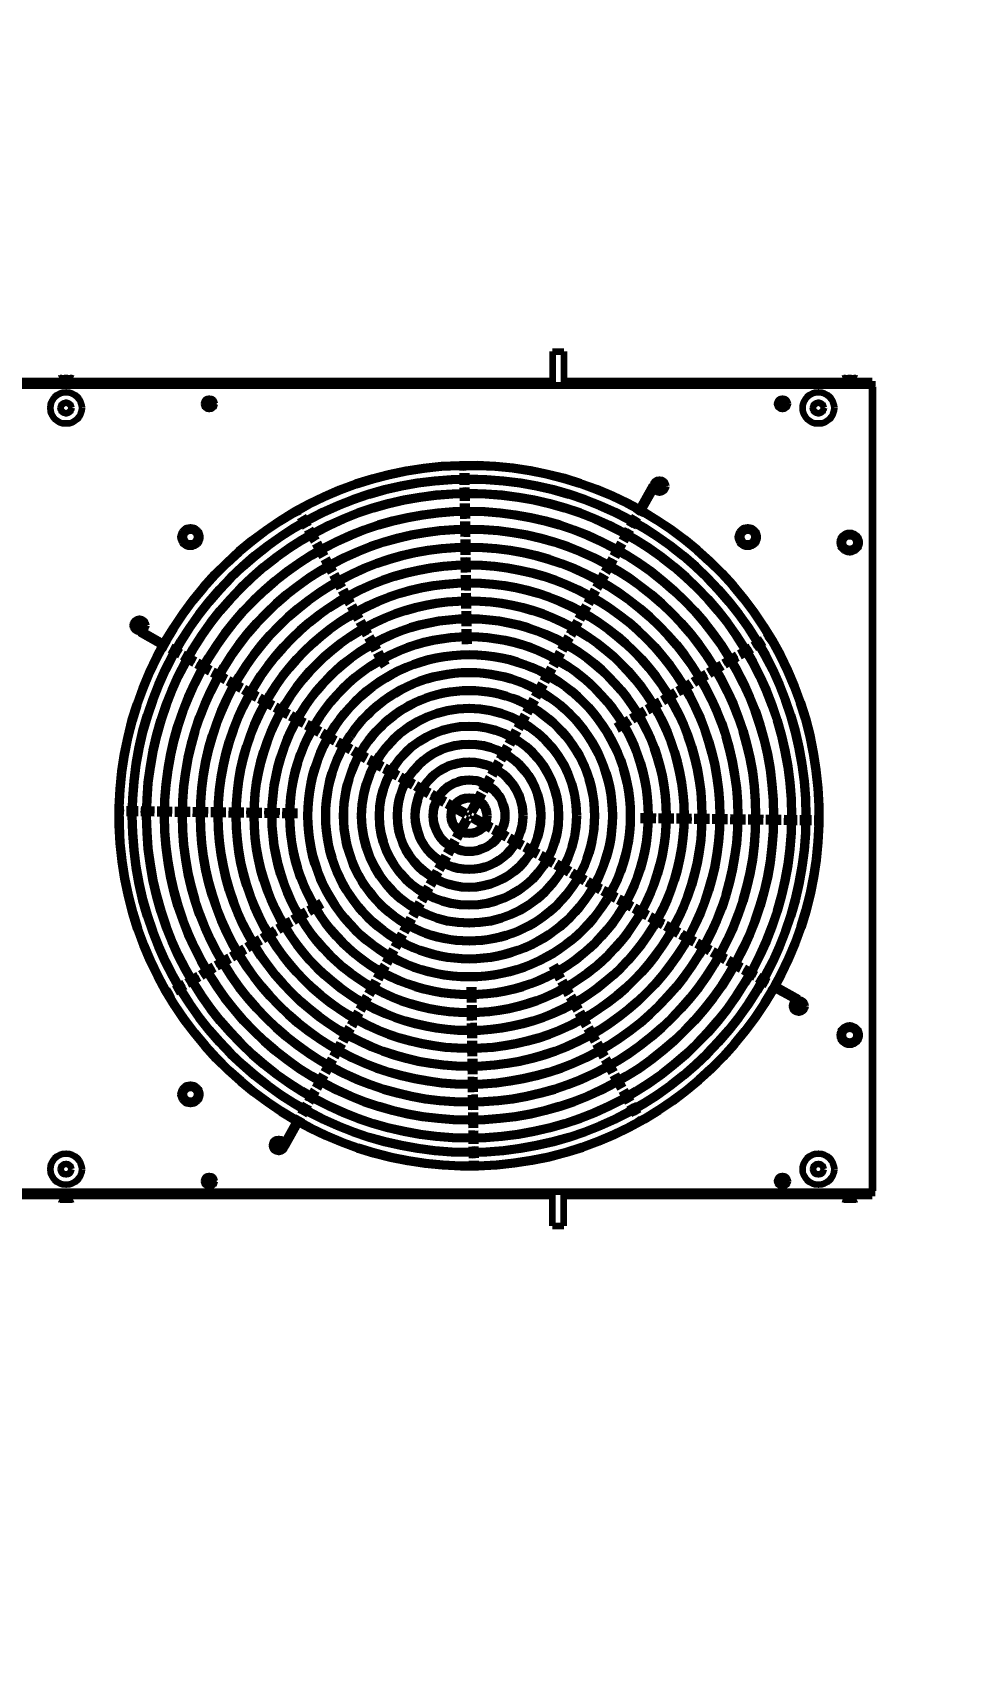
# Model space of a CAD drawing. Header units: millimetres. Extents: x 0 to 31017, y 0 to 21335.
# Drawn here: x 7545.2 to 7647.5, y 19881.2 to 20062.4 of the extents above; entities that cross this region are included whole.
import ezdxf
from ezdxf import colors
from ezdxf.entities.mleader import LeaderData, LeaderLine
from ezdxf.enums import TextEntityAlignment as Align
from ezdxf.math import Vec2, Vec3

# ---------------------------------------------------------------- set-up
doc = ezdxf.new("R2010")
doc.units = ezdxf.units.MM
doc.styles.get("Standard").update_dxf_attribs({"font": 'arial.ttf'})

# ---------------------------------------------------------------- blocks, each defined once
blk = doc.blocks.new('機組圖彩色')
at = {"color": 251, "lineweight": 200, "true_color": 0x636466}
for p, q in [((92117.3, 2376.05), (92117.3, 2372.23)), ((92117.3, 2376.05), (92118.6, 2376.05)), ((92118.6, 2376.05), (92118.6, 2372.23)), ((92117.3, 2372.73), (92008.7, 2372.73)), ((92062.1, 2372.2), (92062.1, 2372.52)), ((92062.1, 2372.52), (92063.9, 2372.52)), ((92062.25, 2373), (92062.25, 2372.52)), ((92062.44, 2373.07), (92063.57, 2373.07)), ((92062.63, 2373), (92062.63, 2372.52)), ((92062.84, 2372.36), (92063, 2372.52)), ((92063, 2372.36), (92063.16, 2372.52)), ((92063.38, 2373), (92063.38, 2372.52)), ((92063.75, 2373), (92063.75, 2372.52)), ((92063.9, 2372.52), (92063.9, 2372.2)), ((92149.77, 2372.73), (92118.6, 2372.73)), ((92149.6, 2372.2), (92149.6, 2372.52)), ((92149.6, 2372.52), (92151.4, 2372.52)), ((92149.75, 2373), (92149.75, 2372.52)), ((92149.94, 2373.07), (92151.07, 2373.07)), ((92150.13, 2373), (92150.13, 2372.52)), ((92150.34, 2372.36), (92150.5, 2372.52)), ((92150.5, 2372.36), (92150.66, 2372.52)), ((92150.88, 2373), (92150.88, 2372.52)), ((92151.25, 2373), (92151.25, 2372.52)), ((92153, 2372.73), (92151.27, 2372.73)), ((92151.4, 2372.52), (92151.4, 2372.2)), ((92153, 2372.73), (92153, 2372.2)), ((92153, 2372.2), (91973, 2372.2)), ((92152.88, 2372.2), (91973.12, 2372.2)), ((92149.62, 2372.23), (91976.4, 2372.23)), ((92063.9, 2372.36), (92062.1, 2372.36)), ((92063.9, 2372.2), (92062.1, 2372.2)), ((92151.4, 2372.36), (92149.6, 2372.36)), ((92151.4, 2372.2), (92149.6, 2372.2)), ((92152, 2372.23), (92151.42, 2372.23)), ((92152, 2372.23), (92152.03, 2372.2)), ((92153, 2368.7), (92153, 2372.2)), ((92153.12, 2372.1), (92153, 2372.1)), ((92153, 2282.32), (92153, 2372.08)), ((92153.12, 2282.3), (92153.12, 2372.1)), ((92107.3, 2362.75), (92107.29, 2363.15)), ((92107.31, 2361.95), (92107.3, 2362.45)), ((92107.32, 2361.15), (92107.31, 2361.65)), ((92107.7, 2362.75), (92107.69, 2363.15)), ((92107.71, 2361.95), (92107.7, 2362.45)), ((92107.72, 2361.15), (92107.71, 2361.65)), ((92107.33, 2360.35), (92107.32, 2360.85)), ((92107.34, 2359.35), (92107.33, 2360.05)), ((92107.35, 2359.35), (92107.34, 2360.05)), ((92107.73, 2360.35), (92107.72, 2360.85)), ((92107.74, 2359.35), (92107.73, 2360.05)), ((92107.75, 2359.35), (92107.74, 2360.05)), ((92128.42, 2361.06), (92127.01, 2358.54)), ((92128.58, 2360.52), (92127.36, 2358.35)), ((92128.94, 2361.33), (92129.57, 2360.7)), ((92128.94, 2360.7), (92129.57, 2361.33)), ((92088.99, 2357.74), (92088.79, 2358.09)), ((92089.34, 2357.93), (92089.14, 2358.28)), ((92107.36, 2358.35), (92107.35, 2359.05)), ((92107.38, 2357.35), (92107.37, 2358.05)), ((92107.76, 2358.35), (92107.75, 2359.05)), ((92107.78, 2357.35), (92107.77, 2358.05)), ((92126.67, 2357.93), (92126.87, 2358.28)), ((92127.02, 2357.74), (92127.22, 2358.09)), ((92089.38, 2357.04), (92089.14, 2357.48)), ((92089.73, 2357.24), (92089.48, 2357.67)), ((92089.77, 2356.34), (92089.53, 2356.78)), ((92090.12, 2356.54), (92089.88, 2356.97)), ((92090.16, 2355.64), (92089.92, 2356.08)), ((92090.51, 2355.84), (92090.27, 2356.28)), ((92107.39, 2356.35), (92107.38, 2357.05)), ((92107.79, 2356.35), (92107.78, 2357.05)), ((92125.5, 2355.84), (92125.74, 2356.27)), ((92125.85, 2355.64), (92126.09, 2356.08)), ((92125.89, 2356.54), (92126.13, 2356.97)), ((92126.24, 2356.34), (92126.48, 2356.78)), ((92126.28, 2357.23), (92126.53, 2357.67)), ((92126.63, 2357.04), (92126.87, 2357.48)), ((92090.65, 2354.77), (92090.31, 2355.38)), ((92091, 2354.97), (92090.66, 2355.58)), ((92091.14, 2353.9), (92090.8, 2354.51)), ((92091.49, 2354.09), (92091.15, 2354.71)), ((92107.4, 2355.35), (92107.39, 2356.05)), ((92107.41, 2354.35), (92107.41, 2355.05)), ((92107.8, 2355.35), (92107.79, 2356.05)), ((92107.81, 2354.35), (92107.81, 2355.05)), ((92124.86, 2354.71), (92124.52, 2354.09)), ((92125.21, 2354.51), (92124.87, 2353.9)), ((92125.35, 2355.58), (92125.01, 2354.97)), ((92125.7, 2355.38), (92125.36, 2354.77)), ((92091.63, 2353.03), (92091.29, 2353.64)), ((92091.98, 2353.22), (92091.63, 2353.83)), ((92092.12, 2352.15), (92091.77, 2352.76)), ((92092.47, 2352.35), (92092.12, 2352.96)), ((92107.43, 2353.35), (92107.42, 2354.05)), ((92107.44, 2352.35), (92107.43, 2353.05)), ((92107.83, 2353.35), (92107.82, 2354.05)), ((92107.84, 2352.35), (92107.83, 2353.05)), ((92123.89, 2352.96), (92123.54, 2352.35)), ((92124.23, 2352.76), (92123.89, 2352.15)), ((92124.37, 2353.83), (92124.03, 2353.22)), ((92124.72, 2353.64), (92124.38, 2353.03)), ((92092.61, 2351.28), (92092.26, 2351.89)), ((92092.95, 2351.48), (92092.61, 2352.09)), ((92093.09, 2350.41), (92092.75, 2351.02)), ((92093.44, 2350.6), (92093.1, 2351.22)), ((92107.45, 2351.35), (92107.44, 2352.05)), ((92107.47, 2350.35), (92107.46, 2351.05)), ((92107.85, 2351.35), (92107.84, 2352.05)), ((92107.87, 2350.35), (92107.86, 2351.05)), ((92122.91, 2351.22), (92122.57, 2350.6)), ((92123.26, 2351.02), (92122.91, 2350.41)), ((92123.4, 2352.09), (92123.05, 2351.48)), ((92123.75, 2351.89), (92123.4, 2351.28)), ((92093.58, 2349.54), (92093.24, 2350.15)), ((92093.93, 2349.73), (92093.59, 2350.34)), ((92094.07, 2348.66), (92093.73, 2349.28)), ((92094.42, 2348.86), (92094.08, 2349.47)), ((92107.48, 2349.35), (92107.47, 2350.05)), ((92107.49, 2348.35), (92107.48, 2349.05)), ((92107.88, 2349.35), (92107.87, 2350.05)), ((92107.89, 2348.35), (92107.88, 2349.05)), ((92121.93, 2349.47), (92121.59, 2348.86)), ((92122.28, 2349.28), (92121.94, 2348.66)), ((92122.42, 2350.34), (92122.08, 2349.73)), ((92122.77, 2350.15), (92122.43, 2349.54)), ((92094.56, 2347.79), (92094.22, 2348.4)), ((92094.91, 2347.99), (92094.57, 2348.6)), ((92095.05, 2346.92), (92094.71, 2347.53)), ((92095.4, 2347.12), (92095.06, 2347.73)), ((92107.5, 2347.35), (92107.5, 2348.05)), ((92107.52, 2346.35), (92107.51, 2347.05)), ((92107.9, 2347.35), (92107.9, 2348.05)), ((92107.92, 2346.35), (92107.91, 2347.05)), ((92120.95, 2347.73), (92120.61, 2347.12)), ((92121.3, 2347.53), (92120.96, 2346.92)), ((92121.44, 2348.6), (92121.1, 2347.99)), ((92121.79, 2348.4), (92121.45, 2347.79)), ((92070.88, 2345.14), (92071.51, 2345.77)), ((92071.51, 2345.14), (92070.88, 2345.77)), ((92095.54, 2346.05), (92095.2, 2346.66)), ((92095.89, 2346.24), (92095.55, 2346.85)), ((92096.03, 2345.17), (92095.68, 2345.79)), ((92096.38, 2345.37), (92096.03, 2345.98)), ((92107.53, 2345.35), (92107.52, 2346.05)), ((92107.93, 2345.35), (92107.92, 2346.05)), ((92119.98, 2345.98), (92119.63, 2345.37)), ((92120.32, 2345.79), (92119.98, 2345.17)), ((92120.46, 2346.85), (92120.12, 2346.24)), ((92120.81, 2346.66), (92120.47, 2346.05)), ((92071.15, 2344.62), (92073.66, 2343.21)), ((92071.68, 2344.78), (92073.86, 2343.56)), ((92074.47, 2343.22), (92074.12, 2343.42)), ((92096.52, 2344.3), (92096.17, 2344.91)), ((92096.86, 2344.5), (92096.52, 2345.11)), ((92097, 2343.43), (92096.66, 2344.04)), ((92097.35, 2343.63), (92097.01, 2344.24)), ((92107.54, 2344.35), (92107.53, 2345.05)), ((92107.56, 2343.35), (92107.55, 2344.05)), ((92107.94, 2344.35), (92107.93, 2345.05)), ((92107.96, 2343.35), (92107.95, 2344.05)), ((92119, 2344.24), (92118.66, 2343.63)), ((92119.35, 2344.04), (92119, 2343.43)), ((92119.49, 2345.11), (92119.14, 2344.5)), ((92119.84, 2344.91), (92119.49, 2344.3)), ((92139.66, 2343.26), (92140.09, 2343.52)), ((92140.35, 2343.67), (92140.78, 2343.93)), ((92140.55, 2343.33), (92140.98, 2343.59)), ((92141.03, 2344.08), (92141.38, 2344.29)), ((92141.24, 2343.74), (92141.58, 2343.94)), ((92074.28, 2342.87), (92073.93, 2343.07)), ((92074.97, 2342.48), (92074.54, 2342.73)), ((92075.17, 2342.83), (92074.73, 2343.07)), ((92075.67, 2342.09), (92075.24, 2342.33)), ((92075.87, 2342.44), (92075.43, 2342.68)), ((92076.37, 2341.7), (92075.93, 2341.94)), ((92076.57, 2342.05), (92076.13, 2342.29)), ((92076.83, 2341.9), (92077.44, 2341.56)), ((92097.49, 2342.56), (92097.15, 2343.17)), ((92097.84, 2342.75), (92097.5, 2343.36)), ((92097.98, 2341.68), (92097.64, 2342.3)), ((92098.33, 2341.88), (92097.99, 2342.49)), ((92098.82, 2341.01), (92098.48, 2341.62)), ((92117.53, 2341.62), (92117.19, 2341.01)), ((92118.02, 2342.49), (92117.68, 2341.88)), ((92118.37, 2342.3), (92118.03, 2341.68)), ((92118.51, 2343.36), (92118.17, 2342.75)), ((92118.86, 2343.17), (92118.52, 2342.56)), ((92136.39, 2341.32), (92137, 2341.68)), ((92137.25, 2341.83), (92137.85, 2342.19)), ((92137.46, 2341.49), (92138.06, 2341.85)), ((92138.11, 2342.34), (92138.71, 2342.7)), ((92138.32, 2342), (92138.92, 2342.36)), ((92138.97, 2342.86), (92139.4, 2343.11)), ((92139.18, 2342.51), (92139.61, 2342.77)), ((92139.86, 2342.92), (92140.29, 2343.18)), ((92076.63, 2341.55), (92077.24, 2341.21)), ((92077.5, 2341.06), (92078.11, 2340.72)), ((92077.7, 2341.41), (92078.31, 2341.07)), ((92078.38, 2340.57), (92078.99, 2340.23)), ((92078.57, 2340.92), (92079.18, 2340.58)), ((92079.25, 2340.08), (92079.86, 2339.74)), ((92079.44, 2340.43), (92080.05, 2340.09)), ((92080.32, 2339.95), (92080.93, 2339.6)), ((92098.47, 2340.81), (92098.13, 2341.42)), ((92116.55, 2339.87), (92116.21, 2339.26)), ((92117.04, 2340.75), (92116.7, 2340.14)), ((92117.39, 2340.55), (92117.05, 2339.94)), ((92117.88, 2341.42), (92117.54, 2340.81)), ((92133.82, 2339.79), (92134.42, 2340.15)), ((92134.02, 2339.44), (92134.62, 2339.8)), ((92134.67, 2340.3), (92135.28, 2340.66)), ((92134.88, 2339.95), (92135.48, 2340.31)), ((92135.53, 2340.81), (92136.14, 2341.17)), ((92135.74, 2340.47), (92136.34, 2340.82)), ((92136.6, 2340.98), (92137.2, 2341.33)), ((92080.12, 2339.6), (92080.73, 2339.25)), ((92080.99, 2339.11), (92081.6, 2338.77)), ((92081.19, 2339.46), (92081.8, 2339.11)), ((92081.87, 2338.62), (92082.48, 2338.28)), ((92082.06, 2338.97), (92082.67, 2338.63)), ((92082.74, 2338.13), (92083.35, 2337.79)), ((92082.93, 2338.48), (92083.54, 2338.14)), ((92083.81, 2337.99), (92084.42, 2337.65)), ((92115.58, 2338.13), (92115.23, 2337.52)), ((92116.06, 2339), (92115.72, 2338.39)), ((92116.41, 2338.81), (92116.07, 2338.19)), ((92116.9, 2339.68), (92116.56, 2339.07)), ((92130.38, 2337.74), (92130.98, 2338.1)), ((92131.24, 2338.25), (92131.84, 2338.61)), ((92131.44, 2337.91), (92132.04, 2338.27)), ((92132.1, 2338.76), (92132.7, 2339.12)), ((92132.3, 2338.42), (92132.9, 2338.78)), ((92132.96, 2339.28), (92133.56, 2339.63)), ((92133.16, 2338.93), (92133.76, 2339.29)), ((92083.61, 2337.64), (92084.22, 2337.3)), ((92084.48, 2337.15), (92085.09, 2336.81)), ((92084.68, 2337.5), (92085.29, 2337.16)), ((92085.36, 2336.66), (92085.97, 2336.32)), ((92085.55, 2337.01), (92086.16, 2336.67)), ((92086.23, 2336.17), (92086.84, 2335.83)), ((92086.42, 2336.52), (92087.03, 2336.18)), ((92114.6, 2336.38), (92114.26, 2335.77)), ((92114.95, 2336.19), (92114.61, 2335.58)), ((92115.09, 2337.26), (92114.75, 2336.65)), ((92115.44, 2337.06), (92115.09, 2336.45)), ((92115.92, 2337.93), (92115.58, 2337.32)), ((92127.8, 2336.21), (92128.4, 2336.57)), ((92128, 2335.87), (92128.6, 2336.22)), ((92128.66, 2336.72), (92129.26, 2337.08)), ((92128.86, 2336.38), (92129.46, 2336.73)), ((92129.52, 2337.23), (92130.12, 2337.59)), ((92129.72, 2336.89), (92130.32, 2337.25)), ((92130.58, 2337.4), (92131.18, 2337.76)), ((92087.1, 2335.69), (92087.71, 2335.34)), ((92087.3, 2336.03), (92087.91, 2335.69)), ((92087.97, 2335.2), (92088.58, 2334.86)), ((92088.17, 2335.55), (92088.78, 2335.2)), ((92088.85, 2334.71), (92089.46, 2334.37)), ((92089.04, 2335.06), (92089.65, 2334.72)), ((92089.91, 2334.57), (92090.52, 2334.23)), ((92113.62, 2334.64), (92113.28, 2334.03)), ((92113.97, 2334.44), (92113.63, 2333.83)), ((92114.11, 2335.51), (92113.77, 2334.9)), ((92114.46, 2335.32), (92114.12, 2334.7)), ((92124.36, 2334.16), (92124.96, 2334.52)), ((92125.22, 2334.68), (92125.82, 2335.03)), ((92125.42, 2334.33), (92126.03, 2334.69)), ((92126.08, 2335.19), (92126.68, 2335.54)), ((92126.28, 2334.84), (92126.89, 2335.2)), ((92126.94, 2335.7), (92127.54, 2336.06)), ((92127.14, 2335.35), (92127.75, 2335.71)), ((92089.72, 2334.22), (92090.33, 2333.88)), ((92090.59, 2333.73), (92091.2, 2333.39)), ((92090.79, 2334.08), (92091.4, 2333.74)), ((92091.46, 2333.24), (92092.07, 2332.9)), ((92091.66, 2333.59), (92092.27, 2333.25)), ((92092.33, 2332.75), (92092.95, 2332.41)), ((92092.53, 2333.1), (92093.14, 2332.76)), ((92093.4, 2332.61), (92094.01, 2332.27)), ((92112.64, 2332.89), (92112.3, 2332.28)), ((92112.99, 2332.7), (92112.65, 2332.09)), ((92113.13, 2333.77), (92112.79, 2333.16)), ((92113.48, 2333.57), (92113.14, 2332.96)), ((92124.56, 2333.82), (92125.17, 2334.18)), ((92093.21, 2332.26), (92093.82, 2331.92)), ((92094.08, 2331.78), (92094.69, 2331.43)), ((92094.28, 2332.12), (92094.89, 2331.78)), ((92094.95, 2331.29), (92095.56, 2330.94)), ((92095.15, 2331.64), (92095.76, 2331.29)), ((92095.82, 2330.8), (92096.44, 2330.46)), ((92096.02, 2331.15), (92096.63, 2330.8)), ((92111.67, 2331.15), (92111.32, 2330.54)), ((92112.01, 2330.95), (92111.67, 2330.34)), ((92112.15, 2332.02), (92111.81, 2331.41)), ((92112.5, 2331.83), (92112.16, 2331.21)), ((92096.7, 2330.31), (92097.31, 2329.97)), ((92096.89, 2330.66), (92097.5, 2330.32)), ((92097.57, 2329.82), (92098.18, 2329.48)), ((92097.77, 2330.17), (92098.38, 2329.83)), ((92098.44, 2329.33), (92099.05, 2328.99)), ((92098.64, 2329.68), (92099.25, 2329.34)), ((92099.51, 2329.19), (92100.12, 2328.85)), ((92110.69, 2329.4), (92110.35, 2328.79)), ((92111.04, 2329.21), (92110.69, 2328.6)), ((92111.18, 2330.28), (92110.83, 2329.66)), ((92111.53, 2330.08), (92111.18, 2329.47)), ((92099.32, 2328.84), (92099.93, 2328.5)), ((92100.19, 2328.35), (92100.8, 2328.01)), ((92100.38, 2328.7), (92100.99, 2328.36)), ((92101.06, 2327.87), (92101.67, 2327.52)), ((92101.26, 2328.21), (92101.87, 2327.87)), ((92101.93, 2327.38), (92102.54, 2327.03)), ((92102.13, 2327.73), (92102.74, 2327.38)), ((92103, 2327.24), (92103.61, 2326.89)), ((92109.71, 2327.66), (92109.37, 2327.04)), ((92110.06, 2327.46), (92109.72, 2326.85)), ((92110.2, 2328.53), (92109.86, 2327.92)), ((92110.55, 2328.33), (92110.2, 2327.72)), ((92102.81, 2326.89), (92103.42, 2326.54)), ((92103.68, 2326.4), (92104.29, 2326.06)), ((92103.87, 2326.75), (92104.49, 2326.4)), ((92104.55, 2325.91), (92105.16, 2325.57)), ((92104.75, 2326.26), (92105.36, 2325.92)), ((92105.43, 2325.42), (92106.04, 2325.08)), ((92105.62, 2325.77), (92106.23, 2325.42)), ((92106.5, 2325.28), (92107.7, 2324.6)), ((92108.73, 2325.91), (92108.05, 2324.7)), ((92109.08, 2325.71), (92108.4, 2324.51)), ((92109.22, 2326.78), (92108.88, 2326.17)), ((92109.57, 2326.59), (92109.23, 2325.97)), ((92069.46, 2324.9), (92069.06, 2324.91)), ((92069.46, 2324.5), (92069.06, 2324.51)), ((92070.26, 2324.89), (92069.76, 2324.9)), ((92070.26, 2324.49), (92069.76, 2324.5)), ((92071.06, 2324.88), (92070.56, 2324.89)), ((92071.06, 2324.48), (92070.56, 2324.49)), ((92071.86, 2324.87), (92071.36, 2324.88)), ((92071.86, 2324.47), (92071.36, 2324.48)), ((92072.86, 2324.86), (92072.16, 2324.87)), ((92072.86, 2324.46), (92072.16, 2324.47)), ((92073.86, 2324.85), (92073.16, 2324.86)), ((92073.86, 2324.45), (92073.16, 2324.46)), ((92074.86, 2324.83), (92074.16, 2324.84)), ((92074.86, 2324.43), (92074.16, 2324.44)), ((92075.86, 2324.82), (92075.16, 2324.83)), ((92075.86, 2324.42), (92075.16, 2324.43)), ((92076.86, 2324.81), (92076.16, 2324.82)), ((92076.86, 2324.41), (92076.16, 2324.42)), ((92077.86, 2324.79), (92077.16, 2324.8)), ((92077.86, 2324.39), (92077.16, 2324.4)), ((92078.85, 2324.38), (92078.15, 2324.39)), ((92078.86, 2324.78), (92078.16, 2324.79)), ((92079.85, 2324.37), (92079.15, 2324.38)), ((92079.86, 2324.77), (92079.16, 2324.78)), ((92080.85, 2324.36), (92080.15, 2324.36)), ((92080.86, 2324.76), (92080.16, 2324.76)), ((92081.85, 2324.34), (92081.15, 2324.35)), ((92081.86, 2324.74), (92081.16, 2324.75)), ((92082.85, 2324.33), (92082.15, 2324.34)), ((92082.86, 2324.73), (92082.16, 2324.74)), ((92083.85, 2324.32), (92083.15, 2324.33)), ((92083.86, 2324.72), (92083.16, 2324.73)), ((92084.85, 2324.3), (92084.15, 2324.31)), ((92084.86, 2324.7), (92084.16, 2324.71)), ((92085.85, 2324.29), (92085.15, 2324.3)), ((92085.86, 2324.69), (92085.16, 2324.7)), ((92086.85, 2324.28), (92086.15, 2324.29)), ((92086.86, 2324.68), (92086.16, 2324.69)), ((92087.85, 2324.26), (92087.15, 2324.27)), ((92087.86, 2324.66), (92087.16, 2324.67)), ((92088.85, 2324.25), (92088.15, 2324.26)), ((92088.86, 2324.65), (92088.16, 2324.66)), ((92106.3, 2324.93), (92107.51, 2324.25)), ((92106.93, 2322.7), (92107.61, 2323.9)), ((92107.28, 2322.5), (92107.95, 2323.71)), ((92107.7, 2324.6), (92107.51, 2324.25)), ((92107.61, 2323.9), (92107.95, 2323.71)), ((92108.4, 2324.51), (92108.05, 2324.7)), ((92108.31, 2323.81), (92108.5, 2324.15)), ((92109.51, 2323.13), (92108.31, 2323.81)), ((92109.71, 2323.48), (92108.5, 2324.15)), ((92127.15, 2324.16), (92127.85, 2324.15)), ((92127.15, 2323.76), (92127.85, 2323.75)), ((92128.15, 2324.14), (92128.85, 2324.13)), ((92128.15, 2323.74), (92128.85, 2323.73)), ((92129.15, 2324.13), (92129.85, 2324.12)), ((92129.15, 2323.73), (92129.85, 2323.72)), ((92130.15, 2324.12), (92130.85, 2324.11)), ((92130.15, 2323.72), (92130.85, 2323.71)), ((92131.15, 2324.1), (92131.85, 2324.1)), ((92131.15, 2323.7), (92131.85, 2323.7)), ((92132.15, 2324.09), (92132.85, 2324.08)), ((92132.15, 2323.69), (92132.85, 2323.68)), ((92133.15, 2324.08), (92133.85, 2324.07)), ((92133.15, 2323.68), (92133.85, 2323.67)), ((92134.15, 2324.07), (92134.85, 2324.06)), ((92134.15, 2323.67), (92134.85, 2323.66)), ((92135.15, 2324.05), (92135.85, 2324.04)), ((92135.15, 2323.65), (92135.85, 2323.64)), ((92136.15, 2324.04), (92136.85, 2324.03)), ((92136.15, 2323.64), (92136.85, 2323.63)), ((92137.15, 2324.03), (92137.85, 2324.02)), ((92137.15, 2323.63), (92137.85, 2323.62)), ((92138.15, 2324.01), (92138.85, 2324)), ((92138.15, 2323.61), (92138.85, 2323.6)), ((92139.15, 2324), (92139.85, 2323.99)), ((92139.15, 2323.6), (92139.85, 2323.59)), ((92140.15, 2323.99), (92140.85, 2323.98)), ((92140.15, 2323.59), (92140.85, 2323.58)), ((92141.15, 2323.98), (92141.85, 2323.97)), ((92141.15, 2323.58), (92141.85, 2323.57)), ((92142.15, 2323.96), (92142.85, 2323.95)), ((92142.15, 2323.56), (92142.85, 2323.55)), ((92143.15, 2323.95), (92143.85, 2323.94)), ((92143.15, 2323.55), (92143.85, 2323.54)), ((92144.15, 2323.93), (92144.65, 2323.93)), ((92144.15, 2323.53), (92144.65, 2323.53)), ((92144.95, 2323.92), (92145.45, 2323.92)), ((92144.95, 2323.52), (92145.45, 2323.52)), ((92145.75, 2323.91), (92146.25, 2323.91)), ((92145.75, 2323.51), (92146.25, 2323.51)), ((92146.55, 2323.9), (92146.95, 2323.9)), ((92146.55, 2323.5), (92146.95, 2323.5)), ((92106.44, 2321.82), (92106.78, 2322.43)), ((92106.79, 2321.63), (92107.13, 2322.24)), ((92110.39, 2322.64), (92109.77, 2322.98)), ((92110.58, 2322.99), (92109.97, 2323.33)), ((92111.26, 2322.15), (92110.65, 2322.49)), ((92111.46, 2322.5), (92110.84, 2322.84)), ((92112.13, 2321.66), (92111.52, 2322)), ((92112.33, 2322.01), (92111.72, 2322.35)), ((92113.2, 2321.52), (92112.59, 2321.86)), ((92105.46, 2320.07), (92105.8, 2320.69)), ((92105.81, 2319.88), (92106.15, 2320.49)), ((92105.95, 2320.95), (92106.29, 2321.56)), ((92106.3, 2320.75), (92106.64, 2321.36)), ((92113.01, 2321.17), (92112.4, 2321.51)), ((92113.88, 2320.68), (92113.27, 2321.03)), ((92114.08, 2321.03), (92113.46, 2321.37)), ((92114.75, 2320.19), (92114.14, 2320.54)), ((92114.95, 2320.54), (92114.34, 2320.89)), ((92115.63, 2319.71), (92115.01, 2320.05)), ((92115.82, 2320.05), (92115.21, 2320.4)), ((92116.69, 2319.57), (92116.08, 2319.91)), ((92103.99, 2317.46), (92104.34, 2318.07)), ((92104.48, 2318.33), (92104.83, 2318.94)), ((92104.83, 2318.13), (92105.17, 2318.74)), ((92104.97, 2319.2), (92105.31, 2319.81)), ((92105.32, 2319.01), (92105.66, 2319.62)), ((92116.5, 2319.22), (92115.89, 2319.56)), ((92117.37, 2318.73), (92116.76, 2319.07)), ((92117.57, 2319.08), (92116.96, 2319.42)), ((92118.24, 2318.24), (92117.63, 2318.58)), ((92118.44, 2318.59), (92117.83, 2318.93)), ((92119.12, 2317.75), (92118.51, 2318.09)), ((92119.31, 2318.1), (92118.7, 2318.44)), ((92103.02, 2315.71), (92103.36, 2316.32)), ((92103.51, 2316.58), (92103.85, 2317.19)), ((92103.85, 2316.39), (92104.2, 2317)), ((92104.34, 2317.26), (92104.69, 2317.87)), ((92119.99, 2317.26), (92119.38, 2317.6)), ((92120.18, 2317.61), (92119.57, 2317.95)), ((92120.86, 2316.77), (92120.25, 2317.11)), ((92121.06, 2317.12), (92120.45, 2317.46)), ((92121.73, 2316.28), (92121.12, 2316.63)), ((92121.93, 2316.63), (92121.32, 2316.97)), ((92122.8, 2316.14), (92122.19, 2316.49)), ((92091.44, 2314.59), (92090.84, 2314.23)), ((92102.04, 2313.97), (92102.38, 2314.58)), ((92102.39, 2313.77), (92102.73, 2314.38)), ((92102.53, 2314.84), (92102.87, 2315.45)), ((92102.88, 2314.64), (92103.22, 2315.25)), ((92103.37, 2315.51), (92103.71, 2316.13)), ((92122.61, 2315.79), (92122, 2316.14)), ((92123.48, 2315.31), (92122.87, 2315.65)), ((92123.67, 2315.65), (92123.06, 2316)), ((92124.35, 2314.82), (92123.74, 2315.16)), ((92124.55, 2315.17), (92123.94, 2315.51)), ((92125.22, 2314.33), (92124.61, 2314.67)), ((92125.42, 2314.68), (92124.81, 2315.02)), ((92126.29, 2314.19), (92125.68, 2314.53)), ((92088.87, 2313.05), (92088.26, 2312.7)), ((92089.07, 2312.71), (92088.47, 2312.35)), ((92089.72, 2313.57), (92089.12, 2313.21)), ((92089.93, 2313.22), (92089.33, 2312.86)), ((92090.58, 2314.08), (92089.98, 2313.72)), ((92090.79, 2313.73), (92090.19, 2313.37)), ((92091.65, 2314.24), (92091.05, 2313.89)), ((92101.06, 2312.22), (92101.4, 2312.83)), ((92101.41, 2312.02), (92101.75, 2312.64)), ((92101.55, 2313.09), (92101.89, 2313.7)), ((92101.9, 2312.9), (92102.24, 2313.51)), ((92126.1, 2313.84), (92125.49, 2314.18)), ((92126.97, 2313.35), (92126.36, 2313.69)), ((92127.16, 2313.7), (92126.55, 2314.04)), ((92127.84, 2312.86), (92127.23, 2313.2)), ((92128.04, 2313.21), (92127.43, 2313.55)), ((92128.71, 2312.37), (92128.1, 2312.72)), ((92128.91, 2312.72), (92128.3, 2313.06)), ((92129.78, 2312.23), (92129.17, 2312.58)), ((92085.43, 2311.01), (92084.83, 2310.65)), ((92086.29, 2311.52), (92085.69, 2311.16)), ((92086.49, 2311.18), (92085.89, 2310.82)), ((92087.15, 2312.03), (92086.54, 2311.67)), ((92087.35, 2311.69), (92086.75, 2311.33)), ((92088.01, 2312.54), (92087.4, 2312.19)), ((92088.21, 2312.2), (92087.61, 2311.84)), ((92100.08, 2310.48), (92100.43, 2311.09)), ((92100.43, 2310.28), (92100.77, 2310.89)), ((92100.57, 2311.35), (92100.91, 2311.96)), ((92100.92, 2311.15), (92101.26, 2311.76)), ((92129.59, 2311.88), (92128.97, 2312.23)), ((92130.46, 2311.4), (92129.85, 2311.74)), ((92130.65, 2311.74), (92130.04, 2312.09)), ((92131.33, 2310.91), (92130.72, 2311.25)), ((92131.53, 2311.26), (92130.92, 2311.6)), ((92132.2, 2310.42), (92131.59, 2310.76)), ((92132.4, 2310.77), (92131.79, 2311.11)), ((92081.99, 2308.96), (92081.39, 2308.61)), ((92082.85, 2309.48), (92082.25, 2309.12)), ((92083.05, 2309.13), (92082.45, 2308.77)), ((92083.71, 2309.99), (92083.11, 2309.63)), ((92083.91, 2309.64), (92083.31, 2309.29)), ((92084.57, 2310.5), (92083.97, 2310.14)), ((92084.77, 2310.15), (92084.17, 2309.8)), ((92085.63, 2310.67), (92085.03, 2310.31)), ((92099.11, 2308.73), (92099.45, 2309.34)), ((92099.46, 2308.53), (92099.8, 2309.15)), ((92099.6, 2309.6), (92099.94, 2310.21)), ((92099.94, 2309.41), (92100.29, 2310.02)), ((92133.08, 2309.93), (92132.46, 2310.27)), ((92133.27, 2310.28), (92132.66, 2310.62)), ((92133.95, 2309.44), (92133.34, 2309.78)), ((92134.14, 2309.79), (92133.53, 2310.13)), ((92134.82, 2308.95), (92134.21, 2309.29)), ((92135.02, 2309.3), (92134.41, 2309.64)), ((92135.89, 2308.81), (92135.28, 2309.15)), ((92079.41, 2307.43), (92078.81, 2307.07)), ((92080.27, 2307.94), (92079.67, 2307.58)), ((92080.47, 2307.6), (92079.87, 2307.24)), ((92081.13, 2308.45), (92080.53, 2308.1)), ((92081.33, 2308.11), (92080.73, 2307.75)), ((92082.19, 2308.62), (92081.59, 2308.26)), ((92098.13, 2306.99), (92098.47, 2307.6)), ((92098.48, 2306.79), (92098.82, 2307.4)), ((92098.62, 2307.86), (92098.96, 2308.47)), ((92098.97, 2307.66), (92099.31, 2308.27)), ((92117.19, 2307.4), (92117.53, 2306.79)), ((92117.54, 2307.6), (92117.88, 2306.99)), ((92135.69, 2308.46), (92135.08, 2308.81)), ((92136.57, 2307.97), (92135.95, 2308.32)), ((92136.76, 2308.32), (92136.15, 2308.67)), ((92137.44, 2307.49), (92136.83, 2307.83)), ((92137.63, 2307.83), (92137.02, 2308.18)), ((92138.31, 2307), (92137.7, 2307.34)), ((92138.51, 2307.35), (92137.89, 2307.69)), ((92139.38, 2306.86), (92138.77, 2307.2)), ((92076.14, 2305.49), (92075.71, 2305.23)), ((92076.83, 2305.9), (92076.4, 2305.64)), ((92077.04, 2305.56), (92076.61, 2305.3)), ((92077.69, 2306.41), (92077.09, 2306.05)), ((92077.9, 2306.07), (92077.29, 2305.71)), ((92078.55, 2306.92), (92077.95, 2306.56)), ((92078.76, 2306.58), (92078.15, 2306.22)), ((92079.62, 2307.09), (92079.01, 2306.73)), ((92097.15, 2305.24), (92097.49, 2305.85)), ((92097.5, 2305.04), (92097.84, 2305.66)), ((92097.64, 2306.11), (92097.98, 2306.72)), ((92097.99, 2305.92), (92098.33, 2306.53)), ((92117.68, 2306.53), (92118.02, 2305.92)), ((92118.03, 2306.72), (92118.37, 2306.11)), ((92118.17, 2305.66), (92118.51, 2305.04)), ((92118.52, 2305.85), (92118.86, 2305.24)), ((92139.18, 2306.51), (92138.57, 2306.85)), ((92139.44, 2306.36), (92139.88, 2306.12)), ((92139.64, 2306.71), (92140.08, 2306.46)), ((92140.14, 2305.97), (92140.58, 2305.72)), ((92140.34, 2306.32), (92140.77, 2306.07)), ((92140.84, 2305.58), (92141.28, 2305.33)), ((92141.03, 2305.93), (92141.47, 2305.68)), ((92141.73, 2305.54), (92142.08, 2305.34)), ((92074.77, 2304.67), (92074.42, 2304.47)), ((92074.97, 2304.33), (92074.63, 2304.12)), ((92075.46, 2305.08), (92075.03, 2304.83)), ((92075.66, 2304.74), (92075.23, 2304.48)), ((92076.35, 2305.15), (92075.92, 2304.89)), ((92096.17, 2303.5), (92096.52, 2304.11)), ((92096.52, 2303.3), (92096.86, 2303.91)), ((92096.66, 2304.37), (92097, 2304.98)), ((92097.01, 2304.17), (92097.35, 2304.78)), ((92108.05, 2305.05), (92108.06, 2304.35)), ((92108.07, 2304.05), (92108.07, 2303.35)), ((92108.45, 2305.06), (92108.46, 2304.36)), ((92108.47, 2304.06), (92108.47, 2303.36)), ((92118.66, 2304.78), (92119, 2304.17)), ((92119, 2304.98), (92119.35, 2304.37)), ((92119.14, 2303.91), (92119.49, 2303.3)), ((92119.49, 2304.11), (92119.84, 2303.5)), ((92141.54, 2305.19), (92141.89, 2304.99)), ((92144.32, 2303.63), (92142.15, 2304.85)), ((92144.86, 2303.78), (92142.34, 2305.2)), ((92095.2, 2301.75), (92095.54, 2302.36)), ((92095.55, 2301.55), (92095.89, 2302.17)), ((92095.68, 2302.62), (92096.03, 2303.23)), ((92096.03, 2302.43), (92096.38, 2303.04)), ((92108.08, 2303.05), (92108.09, 2302.35)), ((92108.09, 2302.05), (92108.1, 2301.35)), ((92108.48, 2303.06), (92108.49, 2302.36)), ((92108.49, 2302.06), (92108.5, 2301.36)), ((92119.63, 2303.04), (92119.98, 2302.43)), ((92119.98, 2303.23), (92120.32, 2302.62)), ((92120.12, 2302.17), (92120.46, 2301.55)), ((92120.47, 2302.36), (92120.81, 2301.75)), ((92145.13, 2303.27), (92144.5, 2302.63)), ((92144.5, 2303.27), (92145.13, 2302.63)), ((92094.22, 2300.01), (92094.56, 2300.62)), ((92094.57, 2299.81), (92094.91, 2300.42)), ((92094.71, 2300.88), (92095.05, 2301.49)), ((92095.06, 2300.68), (92095.4, 2301.29)), ((92108.1, 2301.05), (92108.11, 2300.35)), ((92108.12, 2300.05), (92108.13, 2299.35)), ((92108.5, 2301.06), (92108.51, 2300.36)), ((92108.52, 2300.06), (92108.53, 2299.36)), ((92120.61, 2301.29), (92120.95, 2300.68)), ((92120.96, 2301.49), (92121.3, 2300.88)), ((92121.1, 2300.42), (92121.44, 2299.81)), ((92121.45, 2300.62), (92121.79, 2300.01)), ((92093.24, 2298.26), (92093.58, 2298.87)), ((92093.59, 2298.07), (92093.93, 2298.68)), ((92093.73, 2299.13), (92094.07, 2299.74)), ((92094.08, 2298.94), (92094.42, 2299.55)), ((92108.13, 2299.05), (92108.14, 2298.35)), ((92108.53, 2299.06), (92108.54, 2298.36)), ((92121.59, 2299.55), (92121.93, 2298.94)), ((92121.94, 2299.74), (92122.28, 2299.13)), ((92122.08, 2298.68), (92122.42, 2298.07)), ((92122.43, 2298.87), (92122.77, 2298.26)), ((92092.26, 2296.52), (92092.61, 2297.13)), ((92092.61, 2296.32), (92092.95, 2296.93)), ((92092.75, 2297.39), (92093.09, 2298)), ((92093.1, 2297.19), (92093.44, 2297.8)), ((92108.14, 2298.05), (92108.15, 2297.35)), ((92108.16, 2297.05), (92108.16, 2296.35)), ((92108.54, 2298.06), (92108.55, 2297.36)), ((92108.56, 2297.06), (92108.56, 2296.36)), ((92122.57, 2297.8), (92122.91, 2297.19)), ((92122.91, 2298), (92123.26, 2297.39)), ((92123.05, 2296.93), (92123.4, 2296.32)), ((92123.4, 2297.13), (92123.75, 2296.52)), ((92090.8, 2293.9), (92091.14, 2294.51)), ((92091.29, 2294.77), (92091.63, 2295.38)), ((92091.63, 2294.58), (92091.98, 2295.19)), ((92091.77, 2295.64), (92092.12, 2296.25)), ((92092.12, 2295.45), (92092.47, 2296.06)), ((92108.17, 2296.05), (92108.18, 2295.35)), ((92108.18, 2295.05), (92108.19, 2294.35)), ((92108.57, 2296.06), (92108.58, 2295.36)), ((92108.58, 2295.06), (92108.59, 2294.36)), ((92123.54, 2296.06), (92123.89, 2295.45)), ((92123.89, 2296.25), (92124.23, 2295.64)), ((92124.03, 2295.19), (92124.37, 2294.58)), ((92124.38, 2295.38), (92124.72, 2294.77)), ((92124.87, 2294.51), (92125.21, 2293.9)), ((92090.16, 2292.77), (92089.92, 2292.33)), ((92090.31, 2293.03), (92090.65, 2293.64)), ((92090.66, 2292.83), (92091, 2293.44)), ((92091.15, 2293.7), (92091.49, 2294.31)), ((92108.19, 2294.05), (92108.2, 2293.35)), ((92108.21, 2293.05), (92108.22, 2292.35)), ((92108.59, 2294.06), (92108.6, 2293.36)), ((92108.61, 2293.06), (92108.62, 2292.36)), ((92124.52, 2294.31), (92124.86, 2293.7)), ((92125.01, 2293.44), (92125.35, 2292.83)), ((92125.36, 2293.64), (92125.7, 2293.03)), ((92125.85, 2292.76), (92126.09, 2292.33)), ((92089.38, 2291.37), (92089.13, 2290.93)), ((92089.73, 2291.17), (92089.48, 2290.74)), ((92089.77, 2292.07), (92089.52, 2291.63)), ((92090.12, 2291.87), (92089.87, 2291.44)), ((92090.51, 2292.57), (92090.26, 2292.13)), ((92108.22, 2292.05), (92108.23, 2291.35)), ((92108.23, 2291.05), (92108.24, 2290.35)), ((92108.62, 2292.06), (92108.63, 2291.36)), ((92108.63, 2291.06), (92108.64, 2290.36)), ((92125.5, 2292.57), (92125.74, 2292.13)), ((92125.89, 2291.87), (92126.13, 2291.43)), ((92126.24, 2292.07), (92126.48, 2291.63)), ((92126.28, 2291.17), (92126.52, 2290.74)), ((92126.63, 2291.37), (92126.87, 2290.93)), ((92087.43, 2287.88), (92088.65, 2290.06)), ((92087.58, 2287.35), (92089, 2289.86)), ((92088.99, 2290.67), (92088.79, 2290.32)), ((92089.34, 2290.48), (92089.14, 2290.13)), ((92108.25, 2290.05), (92108.26, 2289.35)), ((92108.26, 2289.06), (92108.27, 2288.36)), ((92108.65, 2290.06), (92108.66, 2289.36)), ((92108.66, 2289.06), (92108.67, 2288.36)), ((92126.67, 2290.47), (92126.87, 2290.13)), ((92127.02, 2290.67), (92127.22, 2290.32)), ((92087.07, 2287.08), (92086.43, 2287.71)), ((92087.07, 2287.71), (92086.43, 2287.08)), ((92108.28, 2288.06), (92108.28, 2287.56)), ((92108.29, 2287.26), (92108.3, 2286.76)), ((92108.29, 2287.26), (92108.3, 2286.76)), ((92108.68, 2288.06), (92108.68, 2287.56)), ((92108.69, 2287.26), (92108.69, 2286.76)), ((92108.69, 2287.26), (92108.69, 2286.76)), ((92108.3, 2286.46), (92108.3, 2286.2)), ((92108.3, 2286.46), (92108.31, 2285.96)), ((92108.31, 2285.66), (92108.31, 2285.26)), ((92108.7, 2286.46), (92108.7, 2286.2)), ((92108.7, 2286.46), (92108.71, 2285.96)), ((92108.71, 2285.66), (92108.71, 2285.26)), ((92153, 2282.2), (92153, 2285.7)), ((92153, 2282.2), (91973, 2282.2)), ((92152.88, 2282.2), (91973.12, 2282.2)), ((92062.1, 2282.2), (92062.1, 2281.88)), ((92063.9, 2282.2), (92062.1, 2282.2)), ((92063.9, 2282.04), (92062.1, 2282.04)), ((92062.1, 2281.88), (92063.9, 2281.88)), ((92062.25, 2281.4), (92062.25, 2281.88)), ((92062.63, 2281.4), (92062.63, 2281.88)), ((92062.84, 2282.04), (92063, 2281.88)), ((92063, 2282.04), (92063.16, 2281.88)), ((92063.38, 2281.4), (92063.38, 2281.88)), ((92063.75, 2281.4), (92063.75, 2281.88)), ((92063.9, 2281.88), (92063.9, 2282.2)), ((92117.3, 2278.41), (92117.3, 2282.2)), ((92118.6, 2278.41), (92118.6, 2282.2)), ((92149.6, 2282.2), (92149.6, 2281.88)), ((92151.4, 2282.2), (92149.6, 2282.2)), ((92151.4, 2282.04), (92149.6, 2282.04)), ((92149.6, 2281.88), (92151.4, 2281.88)), ((92149.75, 2281.4), (92149.75, 2281.88)), ((92150.13, 2281.4), (92150.13, 2281.88)), ((92150.34, 2282.04), (92150.5, 2281.88)), ((92150.5, 2282.04), (92150.66, 2281.88)), ((92150.88, 2281.4), (92150.88, 2281.88)), ((92151.25, 2281.4), (92151.25, 2281.88)), ((92151.4, 2281.88), (92151.4, 2282.2)), ((92153, 2282.42), (92153.12, 2282.42)), ((92153, 2281.73), (92153, 2282.3)), ((92153, 2282.3), (92153.12, 2282.3)), ((92117.3, 2281.73), (92008.7, 2281.73)), ((92062.44, 2281.33), (92063.57, 2281.33)), ((92149.75, 2281.73), (92118.6, 2281.73)), ((92149.94, 2281.33), (92151.07, 2281.33)), ((92153, 2281.73), (92151.25, 2281.73)), ((92117.3, 2278.41), (92118.6, 2278.41))]:
    blk.add_line(p, q, dxfattribs=at)
for points in [[(92078.77, 2370.6), (92078.54, 2370.2), (92078.77, 2369.81), (92079.23, 2369.81), (92079.46, 2370.2), (92079.23, 2370.6)], [(92142.77, 2370.6), (92142.54, 2370.2), (92142.77, 2369.81), (92143.23, 2369.81), (92143.46, 2370.2), (92143.23, 2370.6)], [(92076.4, 2356.17), (92075.91, 2355.32), (92076.4, 2354.47), (92077.38, 2354.47), (92077.87, 2355.32), (92077.38, 2356.17)], [(92139.97, 2355.81), (92139.12, 2356.3), (92138.27, 2355.81), (92138.27, 2354.83), (92139.12, 2354.34), (92139.97, 2354.83)], [(92150.01, 2355.55), (92149.52, 2354.7), (92150.01, 2353.86), (92150.99, 2353.86), (92151.48, 2354.7), (92150.99, 2355.55)], [(92150.01, 2300.55), (92149.52, 2299.7), (92150.01, 2298.86), (92150.99, 2298.86), (92151.48, 2299.7), (92150.99, 2300.55)], [(92076.04, 2292.6), (92076.89, 2292.11), (92077.74, 2292.6), (92077.74, 2293.58), (92076.89, 2294.07), (92076.04, 2293.58)], [(92078.77, 2283.8), (92078.54, 2283.4), (92078.77, 2283.01), (92079.23, 2283.01), (92079.46, 2283.4), (92079.23, 2283.8)], [(92142.77, 2283.8), (92142.54, 2283.4), (92142.77, 2283.01), (92143.23, 2283.01), (92143.46, 2283.4), (92143.23, 2283.8)]]:
    blk.add_lwpolyline(points, close=True, dxfattribs=at)
for centre, radius in [((92063, 2369.73), 1.75), ((92079, 2370.2), 0.6), ((92143, 2370.2), 0.6), ((92147, 2369.73), 1.75), ((92063, 2369.73), 0.6), ((92079, 2370.2), 0.345), ((92143, 2370.2), 0.345), ((92147, 2369.73), 0.6), ((92108, 2324.2), 37.75), ((92108, 2324.2), 37.45), ((92129.26, 2361.01), 0.75), ((92108, 2324.2), 36.15), ((92108, 2324.2), 35.85), ((92108, 2324.2), 34.15), ((92108, 2324.2), 33.85), ((92076.89, 2355.32), 1.1), ((92108, 2324.2), 32.15), ((92139.12, 2355.32), 1.1), ((92108, 2324.2), 31.85), ((92076.89, 2355.32), 0.735), ((92108, 2324.2), 30.15), ((92139.12, 2355.32), 0.735), ((92150.5, 2354.7), 1.1), ((92150.5, 2354.7), 0.735), ((92108, 2324.2), 29.85), ((92108, 2324.2), 28.15), ((92108, 2324.2), 27.85), ((92108, 2324.2), 26.15), ((92108, 2324.2), 25.85), ((92108, 2324.2), 24.15), ((92108, 2324.2), 23.85), ((92071.2, 2345.46), 0.75), ((92108, 2324.2), 22.15), ((92108, 2324.2), 21.85), ((92108, 2324.2), 20.15), ((92108, 2324.2), 19.85), ((92108, 2324.2), 18.15), ((92108, 2324.2), 17.85), ((92108, 2324.2), 16.15), ((92108, 2324.2), 15.85), ((92108, 2324.2), 14.15), ((92108, 2324.2), 13.85), ((92108, 2324.2), 12.15), ((92108, 2324.2), 11.85), ((92108, 2324.2), 10.15), ((92108, 2324.2), 9.85), ((92108, 2324.2), 8.15), ((92108, 2324.2), 7.85), ((92108, 2324.2), 6.15), ((92108, 2324.2), 5.85), ((92108, 2324.2), 4.15), ((92108, 2324.2), 3.85), ((92108, 2324.2), 2.15), ((92108, 2324.2), 1.85), ((92144.81, 2302.95), 0.75), ((92150.5, 2299.7), 1.1), ((92150.5, 2299.7), 0.735), ((92076.89, 2293.09), 1.1), ((92076.89, 2293.09), 0.735), ((92086.75, 2287.39), 0.75), ((92063, 2284.73), 1.75), ((92147, 2284.73), 1.75), ((92063, 2284.73), 0.6), ((92079, 2283.4), 0.6), ((92079, 2283.4), 0.345), ((92143, 2283.4), 0.6), ((92143, 2283.4), 0.345), ((92147, 2284.73), 0.6)]:
    blk.add_circle(centre, radius, dxfattribs=at)
for centre, radius, start, end in [((92062.44, 2372.79), 0.286, 49.0554, 130.9446), ((92063, 2372.03), 1.04, 68.853, 111.147), ((92063.57, 2372.79), 0.286, 49.0554, 130.9446), ((92149.94, 2372.79), 0.286, 49.0554, 130.9446), ((92150.5, 2372.03), 1.04, 68.853, 111.147), ((92151.07, 2372.79), 0.286, 49.0554, 130.9446), ((92108, 2324.2), 39.25, 271.5568, 271.5458), ((92108, 2324.2), 38.95, 271.572, 271.5714), ((92062.44, 2281.62), 0.286, 229.0554, 310.9446), ((92063, 2282.37), 1.04, 248.853, 291.147), ((92063.57, 2281.62), 0.286, 229.0554, 310.9446), ((92149.94, 2281.62), 0.286, 229.0554, 310.9446), ((92150.5, 2282.37), 1.04, 248.853, 291.147), ((92151.07, 2281.62), 0.286, 229.0554, 310.9446)]:
    blk.add_arc(centre, radius, start, end, dxfattribs=at)
blk = doc.blocks.new('_DetailCallout')
at = {"color": 0, "linetype": 'ByBlock', "lineweight": -2, "transparency": 16777216}
blk.add_line((8, 0), (-8, 0), dxfattribs=at)
blk.add_circle((0, 0), 8, dxfattribs=at)
at = {"color": 0, "transparency": 16777216}
for tag, p in [('視圖號碼', (0, 1)), ('圖紙號碼', (0, -6))]:
    blk.add_attdef(tag, text='', height=3, dxfattribs=at).set_placement(p, align=Align.CENTER)

msp = doc.modelspace()

# ---------------------------------------------------------------- block references
at = {"color": 251, "lineweight": 200, "true_color": 0x636466}
msp.add_blockref('機組圖彩色', (-84514.05, 17650.74), dxfattribs=at)

# ---------------------------------------------------------------- leaders
at = {"color": 175, "true_color": 0x4554a5}
ml = msp.add_multileader_block('Standard', dxfattribs=at)
ml.set_content('_DetailCallout', color=(69, 84, 165), scale=15)
ml.set_attribute('視圖號碼', '冷凍庫', width=0)
ml.set_attribute('圖紙號碼', 'B機', width=0)
ml.set_leader_properties()
ml.build(insert=Vec2(0, 0))
ml.multileader.update_dxf_attribs({"leader_type": 0})
ctx = ml.context
ctx.base_point, ctx.plane_origin = Vec3(7638.95, 20123.64), Vec3(7758.95, 20123.64)
notes = []
notes.append((ctx, [(0, (0, 0, 0), (0, 0), (1, 0), 1, [])]))
ctx.block.insert = Vec3(7758.95, 20123.64)
ml = msp.add_multileader_block('Standard', dxfattribs=at)
ml.set_content('_DetailCallout', color=(69, 84, 165), scale=15)
ml.set_attribute('視圖號碼', '冷凍庫', width=0)
ml.set_attribute('圖紙號碼', 'C機', width=0)
ml.set_leader_properties()
ml.build(insert=Vec2(0, 0))
ml.multileader.update_dxf_attribs({"leader_type": 0})
ctx = ml.context
ctx.base_point, ctx.plane_origin = Vec3(8059.19, 20123.64), Vec3(8179.19, 20123.64)
notes.append((ctx, [(0, (0, 0, 0), (0, 0), (1, 0), 1, [])]))
ctx.block.insert = Vec3(8179.19, 20123.64)
ml = msp.add_multileader_block('Standard', dxfattribs=at)
ml.set_content('_DetailCallout', color=(69, 84, 165), scale=15)
ml.set_attribute('視圖號碼', '冷凍庫', width=0)
ml.set_attribute('圖紙號碼', 'D機', width=0)
ml.set_leader_properties()
ml.build(insert=Vec2(0, 0))
ml.multileader.update_dxf_attribs({"leader_type": 0})
ctx = ml.context
ctx.base_point, ctx.plane_origin = Vec3(8479.43, 20123.64), Vec3(8599.43, 20123.64)
notes.append((ctx, [(0, (0, 0, 0), (0, 0), (1, 0), 1, [])]))
ctx.block.insert = Vec3(8599.43, 20123.64)
ml = msp.add_multileader_block('Standard', dxfattribs=at)
ml.set_content('_DetailCallout', color=(69, 84, 165), scale=15)
ml.set_attribute('視圖號碼', '冷凍庫', width=0)
ml.set_attribute('圖紙號碼', 'E機', width=0)
ml.set_leader_properties()
ml.build(insert=Vec2(0, 0))
ml.multileader.update_dxf_attribs({"leader_type": 0})
ctx = ml.context
ctx.base_point, ctx.plane_origin = Vec3(8899.67, 20123.64), Vec3(9019.67, 20123.64)
notes.append((ctx, [(0, (0, 0, 0), (0, 0), (1, 0), 1, [])]))
ctx.block.insert = Vec3(9019.67, 20123.64)
for ctx, leaders in notes:
    for number, flags, end, landing, length, lines in leaders:
        leader = LeaderData()
        leader.index, (leader.has_last_leader_line, leader.has_dogleg_vector, leader.attachment_direction) = number, flags
        leader.last_leader_point, leader.dogleg_vector, leader.dogleg_length = Vec3(end), Vec3(landing), length
        for number, points, colour, breaks in lines:
            line = LeaderLine()
            line.index, line.vertices, line.color, line.breaks = number, Vec3.list(points), colors.encode_raw_color(colour), breaks
            leader.lines.append(line)
        ctx.leaders.append(leader)

doc.saveas('drawing.dxf')
